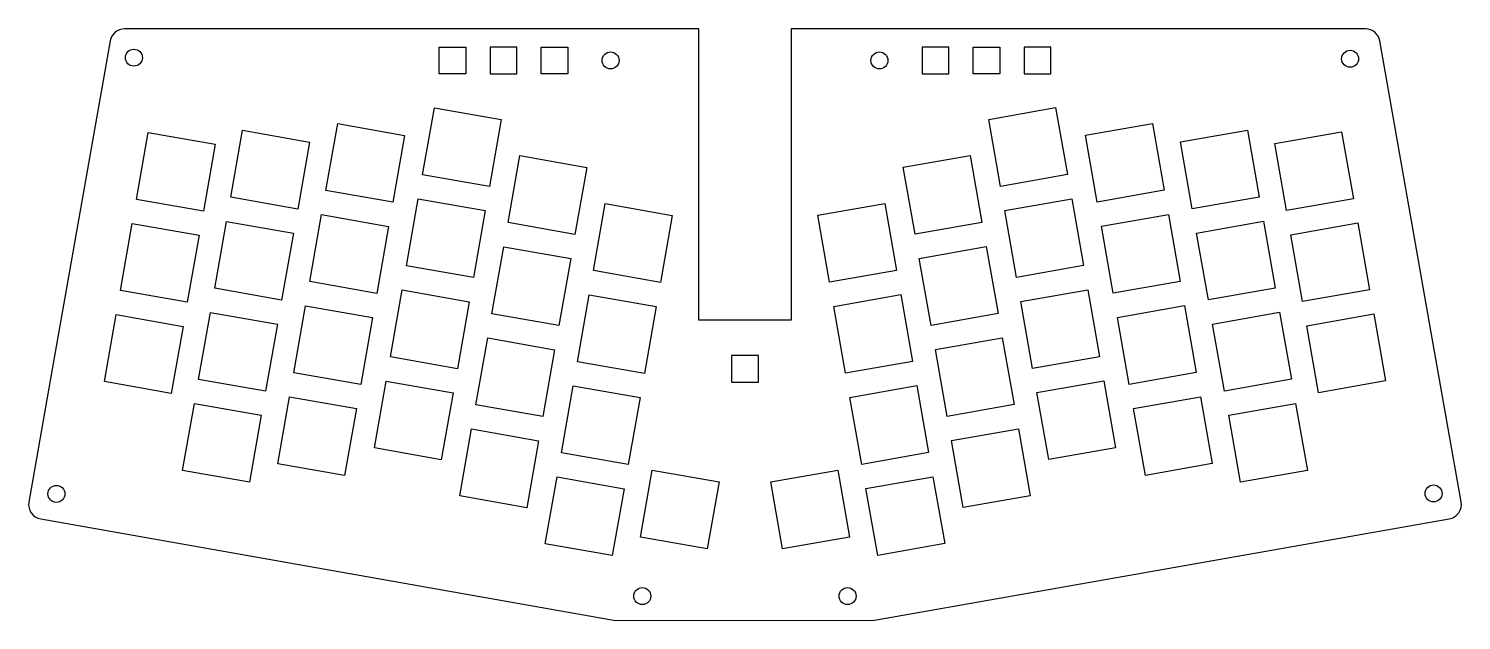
# Model space of a CAD drawing. Header units: millimetres. Extents: x -5 to 290, y -7 to 115.
import ezdxf

# ---------------------------------------------------------------- set-up
doc = ezdxf.new("R2010")
doc.units = ezdxf.units.MM
doc.layers.get('0').update_dxf_attribs({"linetype": 'CONTINUOUS'})

msp = doc.modelspace()

# ---------------------------------------------------------------- linework, layer by layer
msp.add_line((185.94, 115.03), (185.94, 115.06))
msp.add_lwpolyline([(11.32, 112.55), (-0.81, 43.78), (-5.43, 17.56, 0.414213), (-2.99, 14.09), (115.43, -6.79), (168.73, -6.76), (287.15, 14.12, 0.414221), (289.59, 17.6), (283.64, 51.32), (272.84, 112.55, 0.363966), (269.89, 115.03), (153.6, 115.03), (151.58, 115.03), (151.58, 55.03), (142.08, 55.03), (132.58, 55.03), (132.58, 115.03), (130.56, 115.03), (98.22, 115.03), (14.27, 115.03, 0.363973)], format="xyb", close=True)
for points in [[(79.07, 111.28), (84.57, 111.28), (84.57, 105.78), (79.07, 105.78)], [(95.07, 105.78), (95.07, 111.28), (89.57, 111.28), (89.57, 105.78)], [(100.07, 105.78), (100.07, 111.28), (105.57, 111.28), (105.57, 105.78)], [(178.59, 105.78), (184.09, 105.78), (184.09, 111.28), (178.59, 111.28)], [(194.59, 105.78), (189.09, 105.78), (189.09, 111.28), (194.59, 111.28)], [(205.09, 105.78), (205.09, 111.28), (199.59, 111.28), (199.59, 105.78)], [(89.45, 82.56), (75.66, 84.99), (78.09, 98.78), (91.88, 96.35)], [(206.06, 98.81), (208.5, 85.03), (194.71, 82.59), (192.28, 96.38)], [(55.74, 81.73), (58.18, 95.52), (71.96, 93.09), (69.53, 79.3)], [(225.99, 95.55), (228.41, 81.77), (214.63, 79.34), (212.2, 93.12)], [(30.52, 77.48), (16.73, 79.91), (19.17, 93.7), (32.95, 91.26)], [(38.59, 94.14), (52.38, 91.71), (49.94, 77.92), (36.16, 80.35)], [(248, 80.39), (234.22, 77.95), (231.78, 91.74), (245.57, 94.17)], [(264.98, 93.82), (267.41, 80.04), (253.62, 77.6), (251.19, 91.39)], [(93.27, 75.12), (95.7, 88.91), (109.49, 86.47), (107.05, 72.69)], [(188.46, 88.94), (190.89, 75.15), (177.11, 72.72), (174.68, 86.51)], [(74.79, 80.02), (88.57, 77.59), (86.14, 63.8), (72.36, 66.23)], [(195.59, 77.62), (209.37, 80.05), (211.81, 66.26), (198.02, 63.83)], [(68.66, 74.33), (66.22, 60.54), (52.44, 62.97), (54.87, 76.76)], [(124.66, 62.81), (110.87, 65.24), (113.3, 79.03), (127.09, 76.6)], [(170.86, 79.06), (173.29, 65.28), (159.5, 62.85), (157.07, 76.63)], [(217.94, 60.58), (215.51, 74.36), (229.29, 76.79), (231.72, 63.01)], [(15.86, 74.93), (29.65, 72.5), (27.21, 58.72), (13.43, 61.15)], [(32.85, 61.59), (35.28, 75.38), (49.07, 72.95), (46.64, 59.16)], [(237.52, 59.19), (235.09, 72.98), (248.88, 75.41), (251.31, 61.62)], [(268.29, 75.06), (270.72, 61.27), (256.93, 58.84), (254.5, 72.63)], [(103.75, 53.93), (89.96, 56.36), (92.39, 70.14), (106.18, 67.71)], [(191.77, 70.18), (194.2, 56.39), (180.41, 53.96), (177.98, 67.75)], [(71.48, 61.26), (85.27, 58.83), (82.83, 45.04), (69.05, 47.47)], [(107.56, 46.48), (109.99, 60.27), (123.78, 57.84), (121.35, 44.05)], [(160.38, 57.87), (174.17, 60.3), (176.6, 46.52), (162.81, 44.08)], [(212.68, 61.29), (215.11, 47.5), (201.33, 45.07), (198.9, 58.86)], [(12.55, 56.17), (26.34, 53.74), (23.91, 39.95), (10.12, 42.39)], [(29.54, 42.83), (31.97, 56.62), (45.76, 54.19), (43.33, 40.4)], [(49.13, 44.21), (51.56, 58), (65.35, 55.57), (62.92, 41.78)], [(218.81, 55.6), (232.6, 58.03), (235.03, 44.25), (221.24, 41.81)], [(240.83, 40.43), (238.4, 54.22), (252.19, 56.65), (254.62, 42.86)], [(257.81, 53.87), (271.59, 56.3), (274.02, 42.51), (260.24, 40.08)], [(86.65, 37.6), (89.08, 51.38), (102.87, 48.95), (100.44, 35.17)], [(183.72, 35.2), (181.29, 48.99), (195.08, 51.42), (197.51, 37.63)], [(139.33, 42.28), (144.83, 42.28), (144.83, 47.78), (139.33, 47.78)], [(79.53, 26.28), (65.74, 28.71), (68.17, 42.5), (81.96, 40.07)], [(104.25, 27.72), (106.68, 41.51), (120.47, 39.08), (118.04, 25.29)], [(163.69, 39.11), (177.48, 41.54), (179.91, 27.76), (166.12, 25.32)], [(204.63, 26.31), (202.2, 40.1), (215.99, 42.53), (218.42, 28.74)], [(45.82, 25.45), (48.25, 39.24), (62.04, 36.81), (59.61, 23.02)], [(238.34, 25.49), (224.55, 23.05), (222.12, 36.84), (235.91, 39.27)], [(26.23, 24.07), (28.66, 37.86), (42.45, 35.43), (40.02, 21.64)], [(257.93, 24.1), (244.14, 21.67), (241.71, 35.46), (255.5, 37.89)], [(83.34, 18.84), (85.77, 32.62), (99.56, 30.19), (97.13, 16.41)], [(184.6, 30.23), (198.39, 32.66), (200.82, 18.87), (187.03, 16.44)], [(122.96, 24.13), (136.75, 21.7), (134.32, 7.91), (120.53, 10.34)], [(149.82, 7.91), (147.39, 21.7), (161.18, 24.13), (163.61, 10.34)], [(114.73, 6.53), (100.94, 8.96), (103.38, 22.75), (117.16, 20.32)], [(183.22, 9), (169.43, 6.56), (167, 20.35), (180.79, 22.78)]]:
    msp.add_lwpolyline(points, close=True)
for centre in [(16.2, 109.09), (114.39, 108.53), (169.77, 108.53), (266.72, 108.86), (0.24, 19.26), (283.9, 19.34), (120.93, -1.79), (163.21, -1.79)]:
    msp.add_circle(centre, 1.75)

doc.saveas('drawing.dxf')
